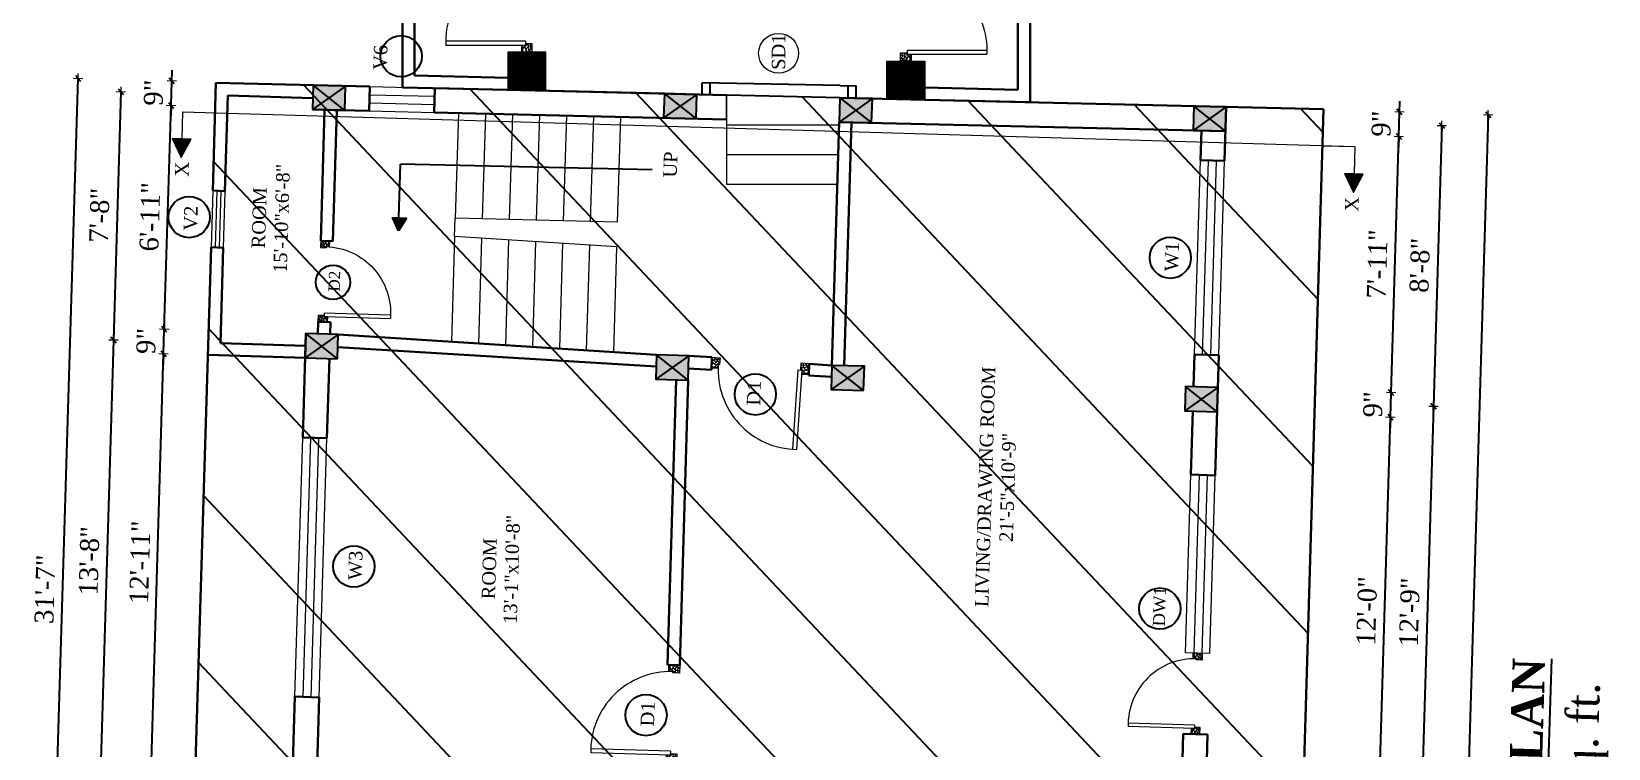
# Model space of a CAD drawing. Header units: inches. Extents: x 4069 to 291496, y -47643 to 12535.
# Drawn here: x 136842 to 137426, y -17625 to -17360 of the extents above; entities that cross this region are included whole.
import ezdxf

# ---------------------------------------------------------------- set-up
doc = ezdxf.new("R2010")
doc.units = ezdxf.units.IN
doc.header["$LTSCALE"] = 5
doc.header["$MEASUREMENT"] = 0
for name, color, linetype, lineweight in [('A-WALL', 7, 'Continuous', 9), ('Dimension', 7, 'Continuous', 18), ('DOOR', 62, 'Continuous', 0), ('Dw', 2, 'Continuous', 18), ('tefriş', 30, 'Continuous', 9)]:
    doc.layers.add(name, color=color, linetype=linetype, lineweight=lineweight)
doc.layers.add('dim line', color=7, linetype='Continuous', lineweight=15, true_color=0xfab2b2)
doc.layers.add('TEXT', color=6, linetype='Continuous')
doc.layers.add('WALL', color=7, linetype='Continuous')
doc.styles.add('ordinary', font='times.ttf')
doc.dimstyles.new('Copy of 96', dxfattribs={"dimtxt": 7, "dimasz": 4, "dimexe": 0.5, "dimexo": 0.5, "dimgap": 3, "dimtad": 1, "dimdec": 1, "dimzin": 11, "dimdsep": 46, "dimlunit": 4, "dimtxsty": 'ordinary', "dimblk": 'OBLIQUE', "dimcen": 0.09, "dimse1": 1, "dimse2": 1, "dimclrt": 6, "dimazin": 0, "dimtfac": 1, "dimtdec": 1, "dimtix": 1, "dimtmove": 2, "dimatfit": 3, "dimldrblk": 'leader', "dimfxl": 0.5, "dimfxlon": 1, "dimtolj": 1, "dimtzin": 0, "dimarcsym": 0})

# ---------------------------------------------------------------- blocks, each defined once
blk = doc.blocks.new('C1a')
at = {"color": 1, "ltscale": 5}
for p, q in [((18657.75, 4625.76), (18648.75, 4625.76)), ((18648.75, 4625.76), (18648.82, 4613.76)), ((18657.82, 4613.76), (18657.75, 4625.76)), ((18648.82, 4613.76), (18657.82, 4613.76))]:
    blk.add_line(p, q, dxfattribs=at)
blk = doc.blocks.new('A$C27B36B59')
at = {"layer": 'DOOR'}
for p, q in [((0, 4), (0, 0)), ((2.5, 4), (0, 4)), ((0, 0), (3, 0)), ((2.5, 2.5), (2.5, 4)), ((3, 2.5), (2.5, 2.5)), ((3, 0), (3, 2.5))]:
    blk.add_line(p, q, dxfattribs=at)
for centre, radius, start, end in [((-1.4, -0.54), 4.75, 22.14107, 72.83803), ((1.34, 2.09), 1.64, 45.13802, 144.89476), ((2.21, 0.3), 2.49, 83.31492, 152.65798), ((0.13, 0.37), 2.05, 349.48753, 93.68048), ((1.96, -0.47), 2.01, 58.74475, 166.49498), ((-0.06, 0.32), 1.13, 343.54197, 86.94698), ((2.08, -0.4), 1.17, 38.28162, 160.15192)]:
    blk.add_arc(centre, radius, start, end, dxfattribs=at)
blk = doc.blocks.new('D2')
at = {"layer": 'DOOR'}
for p, q in [((74473.95, 24047.59), (74473.95, 24018.09)), ((74473.95, 24047.59), (74475.45, 24047.59)), ((74475.45, 24047.59), (74475.45, 24018.13))]:
    blk.add_line(p, q, dxfattribs=at)
blk.add_arc((74473.95, 24047.59), 29.5, 180, 272.9146, dxfattribs=at)
at = {"layer": 'DOOR', "xscale": -1, "rotation": 180}
blk.add_blockref('A$C27B36B59', (74441.95, 24050.09), dxfattribs=at)
at = {"layer": 'DOOR', "rotation": 180}
blk.add_blockref('A$C27B36B59', (74477.95, 24050.09), dxfattribs=at)
blk = doc.blocks.new('x-x')
at = {"ltscale": 5}
for points in [[(11364.03, -701.52), (11364.03, -694.51), (11357.15, -698.09)], [(11364.03, -1135.52), (11364.03, -1128.51), (11357.15, -1132.09)]]:
    blk.add_hatch(color=256, dxfattribs=at).paths.add_polyline_path(points)
for p, q in [((11364.03, -694.51), (11357.15, -698.09)), ((11357.15, -698.09), (11364.03, -701.52)), ((11364.03, -701.52), (11364.03, -694.51)), ((11374.13, -698.09), (11364.03, -698.09)), ((11374.13, -698.09), (11374.13, -1132.09)), ((11364.03, -1128.51), (11357.15, -1132.09)), ((11357.15, -1132.09), (11364.03, -1135.52)), ((11364.03, -1135.52), (11364.03, -1128.51)), ((11374.13, -1132.09), (11364.03, -1132.09))]:
    blk.add_line(p, q, dxfattribs=at)
at = {"layer": 'A-WALL', "color": 1, "ltscale": 5}
blk.add_line((11374.13, -1120.09), (11374.13, -1132.09), dxfattribs=at)
at = {"layer": 'TEXT', "style": 'ordinary'}
for p in [(11350.08, -700.97), (11350.08, -1134.1)]:
    blk.add_text('X', height=5, dxfattribs=at).set_placement(p)
blk = doc.blocks.new('oblique')
at = {"color": 0, "lineweight": -2}
blk.add_line((0.25, 0.25), (-0.25, -0.25), dxfattribs=at)
at = {"layer": 'dim line', "lineweight": 9}
for p, q in [((-0.4375, 0), (0.4375, 0)), ((0, 0.4375), (0, -0.4375))]:
    blk.add_line(p, q, dxfattribs=at)
blk = doc.blocks.new('*D3933')
at = {"layer": 'A-WALL', "color": 0, "lineweight": -2, "ltscale": 50, "transparency": 16777216}
blk.add_line((137364.21, -17394.37), (137361.11, -17498.32), dxfattribs=at)
at = {"layer": 'Defpoints', "color": 0, "ltscale": 50, "transparency": 16777216}
for p in [(137284.32, -17391.98), (137281.22, -17495.94), (137361.11, -17498.32)]:
    blk.add_point(p, dxfattribs=at)
at = {"layer": 'A-WALL', "color": 0, "lineweight": -2, "ltscale": 50, "transparency": 16777216, "xscale": 4, "yscale": 4, "zscale": 4}
for p, rotation in [((137364.21, -17394.37), 88.28998542795202), ((137361.11, -17498.32), 268.289985427952)]:
    blk.add_blockref('oblique', p, dxfattribs=dict(at, rotation=rotation))
at = {"layer": 'A-WALL', "color": 6, "ltscale": 50, "transparency": 16777216, "insert": (137356.1, -17446.15), "char_height": 7, "attachment_point": 5, "rotation": 88.28999, "style": 'ordinary'}
blk.add_mtext('\\A1;8\'-8"', dxfattribs=at)
blk = doc.blocks.new('_OBLIQUE')
at = {"color": 0, "linetype": 'ByBlock'}
blk.add_line((-0.5, -0.5), (0.5, 0.5), dxfattribs=at)
blk = doc.blocks.new('leader')
at = {"layer": 'Dimension'}
for p, q in [((0, -4.33), (0, 4.33)), ((-4.42, 0), (4.42, 0))]:
    blk.add_line(p, q, dxfattribs=at)
blk = doc.blocks.new('*D3934')
at = {"layer": 'A-WALL', "color": 0, "lineweight": -2, "ltscale": 50, "transparency": 16777216}
blk.add_line((137361.11, -17498.32), (137356.54, -17651.25), dxfattribs=at)
at = {"layer": 'Defpoints', "color": 0, "ltscale": 50, "transparency": 16777216}
for p in [(137281.22, -17495.94), (137276.65, -17648.87), (137356.54, -17651.25)]:
    blk.add_point(p, dxfattribs=at)
at = {"layer": 'A-WALL', "color": 0, "lineweight": -2, "ltscale": 50, "transparency": 16777216, "xscale": 4, "yscale": 4, "zscale": 4}
for p, rotation in [((137361.11, -17498.32), 88.2899854288983), ((137356.54, -17651.25), 268.2899854288983)]:
    blk.add_blockref('oblique', p, dxfattribs=dict(at, rotation=rotation))
at = {"layer": 'A-WALL', "color": 6, "ltscale": 50, "transparency": 16777216, "insert": (137352.26, -17574.59), "char_height": 7, "attachment_point": 5, "rotation": 88.28999, "style": 'ordinary'}
blk.add_mtext('\\A1;12\'-9"', dxfattribs=at)
blk = doc.blocks.new('*D3937')
at = {"layer": 'A-WALL', "color": 0, "lineweight": -2, "ltscale": 50, "transparency": 16777216}
blk.add_line((137381.36, -17390.38), (137364.26, -17963.12), dxfattribs=at)
at = {"layer": 'Defpoints', "color": 0, "ltscale": 50, "transparency": 16777216}
for p in [(137284.45, -17387.49), (137267.35, -17960.23), (137364.26, -17963.12)]:
    blk.add_point(p, dxfattribs=at)
at = {"layer": 'A-WALL', "color": 0, "lineweight": -2, "ltscale": 50, "transparency": 16777216, "xscale": 4, "yscale": 4, "zscale": 4}
for p, rotation in [((137381.36, -17390.38), 88.2899854288983), ((137364.26, -17963.12), 268.2899854288983)]:
    blk.add_blockref('oblique', p, dxfattribs=dict(at, rotation=rotation))
at = {"layer": 'A-WALL', "color": 6, "ltscale": 50, "transparency": 16777216, "insert": (137366.25, -17676.56), "char_height": 7, "attachment_point": 5, "rotation": 88.28999, "style": 'ordinary'}
blk.add_mtext('\\A1;47\'-9"', dxfattribs=at)
blk = doc.blocks.new('*D3949')
at = {"layer": 'A-WALL', "color": 0, "lineweight": -2, "ltscale": 50, "transparency": 16777216}
blk.add_line((136886.55, -17633.8), (136891.18, -17478.87), dxfattribs=at)
at = {"layer": 'Defpoints', "color": 0, "ltscale": 50, "transparency": 16777216}
for p in [(136891.18, -17478.87), (136943.53, -17480.43), (136938.9, -17635.36)]:
    blk.add_point(p, dxfattribs=at)
at = {"layer": 'A-WALL', "color": 0, "lineweight": -2, "ltscale": 50, "transparency": 16777216, "xscale": 4, "yscale": 4, "zscale": 4}
for p, rotation in [((136891.18, -17478.87), 88.28998542889832), ((136886.55, -17633.8), 268.2899854288983)]:
    blk.add_blockref('oblique', p, dxfattribs=dict(at, rotation=rotation))
at = {"layer": 'A-WALL', "color": 6, "ltscale": 50, "transparency": 16777216, "insert": (136882.37, -17556.14), "char_height": 7, "attachment_point": 5, "rotation": 88.28999, "style": 'ordinary'}
blk.add_mtext('\\A1;12\'-11"', dxfattribs=at)
blk = doc.blocks.new('*D3950')
at = {"layer": 'A-WALL', "color": 0, "lineweight": -2, "ltscale": 50, "transparency": 16777216}
for p, q in [((136891.45, -17469.87), (136891.57, -17465.88)), ((136891.18, -17478.87), (136891.45, -17469.87)), ((136891.18, -17478.87), (136891.06, -17482.87))]:
    blk.add_line(p, q, dxfattribs=at)
at = {"layer": 'Defpoints', "color": 0, "ltscale": 50, "transparency": 16777216}
for p in [(136891.45, -17469.87), (136943.8, -17471.44), (136943.53, -17480.43)]:
    blk.add_point(p, dxfattribs=at)
at = {"layer": 'A-WALL', "color": 0, "lineweight": -2, "ltscale": 50, "transparency": 16777216, "xscale": 4, "yscale": 4, "zscale": 4}
for p, rotation in [((136891.45, -17469.87), 268.2899854288983), ((136891.18, -17478.87), 88.2899854288983)]:
    blk.add_blockref('oblique', p, dxfattribs=dict(at, rotation=rotation))
at = {"layer": 'A-WALL', "color": 6, "ltscale": 50, "transparency": 16777216, "insert": (136884.74, -17474.18), "char_height": 7, "attachment_point": 5, "rotation": 88.28999, "style": 'ordinary'}
blk.add_mtext('\\A1;9"', dxfattribs=at)
blk = doc.blocks.new('*D3951')
at = {"layer": 'A-WALL', "color": 0, "lineweight": -2, "ltscale": 50, "transparency": 16777216}
blk.add_line((136891.45, -17469.87), (136893.92, -17386.91), dxfattribs=at)
at = {"layer": 'Defpoints', "color": 0, "ltscale": 50, "transparency": 16777216}
for p in [(136893.92, -17386.91), (136946.27, -17388.47), (136943.8, -17471.44)]:
    blk.add_point(p, dxfattribs=at)
at = {"layer": 'A-WALL', "color": 0, "lineweight": -2, "ltscale": 50, "transparency": 16777216, "xscale": 4, "yscale": 4, "zscale": 4}
for p, rotation in [((136893.92, -17386.91), 88.28998542889832), ((136891.45, -17469.87), 268.2899854288983)]:
    blk.add_blockref('oblique', p, dxfattribs=dict(at, rotation=rotation))
at = {"layer": 'A-WALL', "color": 6, "ltscale": 50, "transparency": 16777216, "insert": (136886.13, -17428.2), "char_height": 7, "attachment_point": 5, "rotation": 88.28999, "style": 'ordinary'}
blk.add_mtext('\\A1;6\'-11"', dxfattribs=at)
blk = doc.blocks.new('*D3952')
at = {"layer": 'A-WALL', "color": 0, "lineweight": -2, "ltscale": 50, "transparency": 16777216}
for p, q in [((136893.92, -17386.91), (136894.19, -17377.91)), ((136894.19, -17377.91), (136894.31, -17373.92)), ((136893.92, -17386.91), (136893.8, -17390.91))]:
    blk.add_line(p, q, dxfattribs=at)
at = {"layer": 'Defpoints', "color": 0, "ltscale": 50, "transparency": 16777216}
for p in [(136894.19, -17377.91), (136946.54, -17379.48), (136946.27, -17388.47)]:
    blk.add_point(p, dxfattribs=at)
at = {"layer": 'A-WALL', "color": 0, "lineweight": -2, "ltscale": 50, "transparency": 16777216, "xscale": 4, "yscale": 4, "zscale": 4}
for p, rotation in [((136894.19, -17377.91), 268.2899854288983), ((136893.92, -17386.91), 88.2899854288983)]:
    blk.add_blockref('oblique', p, dxfattribs=dict(at, rotation=rotation))
at = {"layer": 'A-WALL', "color": 6, "ltscale": 50, "transparency": 16777216, "insert": (136887.49, -17382.22), "char_height": 7, "attachment_point": 5, "rotation": 88.28999, "style": 'ordinary'}
blk.add_mtext('\\A1;9"', dxfattribs=at)
blk = doc.blocks.new('*D3953')
at = {"layer": 'A-WALL', "color": 0, "lineweight": -2, "ltscale": 50, "transparency": 16777216}
blk.add_line((136875.39, -17381.86), (136872.64, -17473.81), dxfattribs=at)
at = {"layer": 'Defpoints', "color": 0, "ltscale": 50, "transparency": 16777216}
for p in [(136946.41, -17383.98), (136872.64, -17473.81), (136943.66, -17475.93)]:
    blk.add_point(p, dxfattribs=at)
at = {"layer": 'A-WALL', "color": 0, "lineweight": -2, "ltscale": 50, "transparency": 16777216, "xscale": 4, "yscale": 4, "zscale": 4}
for p, rotation in [((136875.39, -17381.86), 88.28998542795537), ((136872.64, -17473.81), 268.2899854279554)]:
    blk.add_blockref('oblique', p, dxfattribs=dict(at, rotation=rotation))
at = {"layer": 'A-WALL', "color": 6, "ltscale": 50, "transparency": 16777216, "insert": (136867.45, -17427.64), "char_height": 7, "attachment_point": 5, "rotation": 88.28999, "style": 'ordinary'}
blk.add_mtext('\\A1;7\'-8"', dxfattribs=at)
blk = doc.blocks.new('*D3954')
at = {"layer": 'A-WALL', "color": 0, "lineweight": -2, "ltscale": 50, "transparency": 16777216}
blk.add_line((136872.64, -17473.81), (136867.75, -17637.74), dxfattribs=at)
at = {"layer": 'Defpoints', "color": 0, "ltscale": 50, "transparency": 16777216}
for p in [(136943.66, -17475.93), (136867.75, -17637.74), (136938.77, -17639.86)]:
    blk.add_point(p, dxfattribs=at)
at = {"layer": 'A-WALL', "color": 0, "lineweight": -2, "ltscale": 50, "transparency": 16777216, "xscale": 4, "yscale": 4, "zscale": 4}
for p, rotation in [((136872.64, -17473.81), 88.2899854288983), ((136867.75, -17637.74), 268.2899854288983)]:
    blk.add_blockref('oblique', p, dxfattribs=dict(at, rotation=rotation))
at = {"layer": 'A-WALL', "color": 6, "ltscale": 50, "transparency": 16777216, "insert": (136863.64, -17555.58), "char_height": 7, "attachment_point": 5, "rotation": 88.28999, "style": 'ordinary'}
blk.add_mtext('\\A1;13\'-8"', dxfattribs=at)
blk = doc.blocks.new('*D3956')
at = {"layer": 'A-WALL', "color": 0, "lineweight": -2, "ltscale": 50, "transparency": 16777216}
blk.add_line((136848.2, -17755.71), (136859.51, -17376.88), dxfattribs=at)
at = {"layer": 'Defpoints', "color": 0, "ltscale": 50, "transparency": 16777216}
for p in [(136859.51, -17376.88), (136946.54, -17379.48), (136935.23, -17758.31)]:
    blk.add_point(p, dxfattribs=at)
at = {"layer": 'A-WALL', "color": 0, "lineweight": -2, "ltscale": 50, "transparency": 16777216, "xscale": 4, "yscale": 4, "zscale": 4}
for p, rotation in [((136859.51, -17376.88), 88.28998542889836), ((136848.2, -17755.71), 268.2899854288983)]:
    blk.add_blockref('oblique', p, dxfattribs=dict(at, rotation=rotation))
at = {"layer": 'A-WALL', "color": 6, "ltscale": 50, "transparency": 16777216, "insert": (136847.29, -17566.1), "char_height": 7, "attachment_point": 5, "rotation": 88.28999, "style": 'ordinary'}
blk.add_mtext('\\A1;31\'-7"', dxfattribs=at)
blk = doc.blocks.new('*D3962')
at = {"layer": 'A-WALL', "color": 0, "lineweight": -2, "ltscale": 50, "transparency": 16777216}
blk.add_line((137340.88, -17646.28), (137345.18, -17502.35), dxfattribs=at)
at = {"layer": 'Defpoints', "color": 0, "ltscale": 50, "transparency": 16777216}
for p in [(137281.08, -17500.44), (137345.18, -17502.35), (137276.78, -17644.37)]:
    blk.add_point(p, dxfattribs=at)
at = {"layer": 'A-WALL', "color": 0, "lineweight": -2, "ltscale": 50, "transparency": 16777216, "xscale": 4, "yscale": 4, "zscale": 4}
for p, rotation in [((137345.18, -17502.35), 88.28998542889836), ((137340.88, -17646.28), 268.2899854288983)]:
    blk.add_blockref('oblique', p, dxfattribs=dict(at, rotation=rotation))
at = {"layer": 'A-WALL', "color": 6, "ltscale": 50, "transparency": 16777216, "insert": (137336.47, -17574.12), "char_height": 7, "attachment_point": 5, "rotation": 88.28999, "style": 'ordinary'}
blk.add_mtext('\\A1;12\'-0"', dxfattribs=at)
blk = doc.blocks.new('*D3963')
at = {"layer": 'A-WALL', "color": 0, "lineweight": -2, "ltscale": 50, "transparency": 16777216}
for p, q in [((137345.45, -17493.35), (137345.57, -17489.35)), ((137345.18, -17502.35), (137345.45, -17493.35)), ((137345.18, -17502.35), (137345.06, -17506.35))]:
    blk.add_line(p, q, dxfattribs=at)
at = {"layer": 'Defpoints', "color": 0, "ltscale": 50, "transparency": 16777216}
for p in [(137281.35, -17491.44), (137345.45, -17493.35), (137281.08, -17500.44)]:
    blk.add_point(p, dxfattribs=at)
at = {"layer": 'A-WALL', "color": 0, "lineweight": -2, "ltscale": 50, "transparency": 16777216, "xscale": 4, "yscale": 4, "zscale": 4}
for p, rotation in [((137345.45, -17493.35), 268.2899854288983), ((137345.18, -17502.35), 88.2899854288983)]:
    blk.add_blockref('oblique', p, dxfattribs=dict(at, rotation=rotation))
at = {"layer": 'A-WALL', "color": 6, "ltscale": 50, "transparency": 16777216, "insert": (137338.75, -17497.66), "char_height": 7, "attachment_point": 5, "rotation": 88.28999, "style": 'ordinary'}
blk.add_mtext('\\A1;9"', dxfattribs=at)
blk = doc.blocks.new('*D3964')
at = {"layer": 'A-WALL', "color": 0, "lineweight": -2, "ltscale": 50, "transparency": 16777216}
blk.add_line((137345.45, -17493.35), (137348.28, -17398.4), dxfattribs=at)
at = {"layer": 'Defpoints', "color": 0, "ltscale": 50, "transparency": 16777216}
for p in [(137284.18, -17396.48), (137348.28, -17398.4), (137281.35, -17491.44)]:
    blk.add_point(p, dxfattribs=at)
at = {"layer": 'A-WALL', "color": 0, "lineweight": -2, "ltscale": 50, "transparency": 16777216, "xscale": 4, "yscale": 4, "zscale": 4}
for p, rotation in [((137348.28, -17398.4), 88.28998542889836), ((137345.45, -17493.35), 268.2899854288983)]:
    blk.add_blockref('oblique', p, dxfattribs=dict(at, rotation=rotation))
at = {"layer": 'A-WALL', "color": 6, "ltscale": 50, "transparency": 16777216, "insert": (137340.3, -17445.68), "char_height": 7, "attachment_point": 5, "rotation": 88.28999, "style": 'ordinary'}
blk.add_mtext('\\A1;7\'-11"', dxfattribs=at)
blk = doc.blocks.new('*D3965')
at = {"layer": 'A-WALL', "color": 0, "lineweight": -2, "ltscale": 50, "transparency": 16777216}
for p, q in [((137348.28, -17398.4), (137348.55, -17389.4)), ((137348.55, -17389.4), (137348.67, -17385.4)), ((137348.28, -17398.4), (137348.16, -17402.39))]:
    blk.add_line(p, q, dxfattribs=at)
at = {"layer": 'Defpoints', "color": 0, "ltscale": 50, "transparency": 16777216}
for p in [(137284.45, -17387.49), (137348.55, -17389.4), (137284.18, -17396.48)]:
    blk.add_point(p, dxfattribs=at)
at = {"layer": 'A-WALL', "color": 0, "lineweight": -2, "ltscale": 50, "transparency": 16777216, "xscale": 4, "yscale": 4, "zscale": 4}
for p, rotation in [((137348.55, -17389.4), 268.2899854288983), ((137348.28, -17398.4), 88.2899854288983)]:
    blk.add_blockref('oblique', p, dxfattribs=dict(at, rotation=rotation))
at = {"layer": 'A-WALL', "color": 6, "ltscale": 50, "transparency": 16777216, "insert": (137341.85, -17393.7), "char_height": 7, "attachment_point": 5, "rotation": 88.28999, "style": 'ordinary'}
blk.add_mtext('\\A1;9"', dxfattribs=at)

msp = doc.modelspace()

# ---------------------------------------------------------------- hatches: boundary and pattern name
at = {"layer": 'A-WALL', "ltscale": 5}
h = msp.add_hatch(dxfattribs=at)
h.set_pattern_fill('ANSI31', color=256, angle=450)
h.set_pattern_definition([(135, (138671.29985, -41803.26269), (-0.08838834765, -0.08838834765), [])])
h.paths.add_polyline_path([(137032.57871, -17381.18468), (137032.57871, -17367.18468), (137018.57871, -17367.18468), (137018.57871, -17381.18468)])
h = msp.add_hatch(dxfattribs=at)
h.set_pattern_fill('ANSI31', color=256, angle=450)
h.set_pattern_definition([(135, (138662.58218, -41916.20841), (-0.08838834765, -0.08838834765), [])])
h.paths.add_polyline_path([(137158.86104, -17384.50927), (137172.86104, -17384.50927), (137172.86104, -17370.50927), (137158.86104, -17370.50927)])
at = {"layer": 'WALL', "linetype": 'ByBlock', "ltscale": 5, "true_color": 0xf8991e}
h = msp.add_hatch(dxfattribs=at)
h.set_pattern_fill('ANSI31', color=30, scale=350, angle=448.28998543)
h.set_pattern_definition([(133.29, (133798.7, -24314.044), (-31.8453, -29.99899), [])])
h.paths.add_polyline_path([(137302.72795, -17981.73701), (136899.85762, -17736.80218), (136910.55405, -17378.51382), (137320.44341, -17388.33867)])
h = msp.add_hatch(color=30, dxfattribs=at)
h.dxf.hatch_style = 1
h.paths.add_polyline_path([(136958.53818, -17379.76175), (136952.40547, -17384.11768), (136958.26961, -17388.75792)])
h.paths.add_polyline_path([(136958.53818, -17379.76175), (136946.54132, -17379.47744), (136952.40547, -17384.11768)])
h.paths.add_polyline_path([(136946.54132, -17379.47744), (136946.27275, -17388.4736), (136952.40547, -17384.11768)])
h.paths.add_polyline_path([(136952.40547, -17384.11768), (136946.27275, -17388.4736), (136958.26961, -17388.75792)])
h = msp.add_hatch(color=30, dxfattribs=at)
h.dxf.hatch_style = 1
h.paths.add_polyline_path([(137088.50415, -17382.84186), (137082.37143, -17387.19778), (137088.23557, -17391.83802)])
h.paths.add_polyline_path([(137088.50415, -17382.84186), (137076.50729, -17382.55755), (137082.37143, -17387.19778)])
h.paths.add_polyline_path([(137076.50729, -17382.55755), (137076.23872, -17391.55371), (137082.37143, -17387.19778)])
h.paths.add_polyline_path([(137082.37143, -17387.19778), (137076.23872, -17391.55371), (137088.23557, -17391.83802)])
h = msp.add_hatch(color=30, dxfattribs=at)
h.dxf.hatch_style = 1
h.paths.add_polyline_path([(137153.48713, -17384.38192), (137147.35441, -17388.73784), (137153.21856, -17393.37808)])
h.paths.add_polyline_path([(137153.48713, -17384.38192), (137141.49027, -17384.0976), (137147.35441, -17388.73784)])
h.paths.add_polyline_path([(137141.49027, -17384.0976), (137141.2217, -17393.09376), (137147.35441, -17388.73784)])
h.paths.add_polyline_path([(137147.35441, -17388.73784), (137141.2217, -17393.09376), (137153.21856, -17393.37808)])
h = msp.add_hatch(color=30, dxfattribs=at)
h.dxf.hatch_style = 1
h.paths.add_polyline_path([(137284.45283, -17387.48572), (137278.32012, -17391.84164), (137284.18426, -17396.48188)])
h.paths.add_polyline_path([(137284.45283, -17387.48572), (137272.45598, -17387.2014), (137278.32012, -17391.84164)])
h.paths.add_polyline_path([(137272.45598, -17387.2014), (137272.1874, -17396.19756), (137278.32012, -17391.84164)])
h.paths.add_polyline_path([(137278.32012, -17391.84164), (137272.1874, -17396.19756), (137284.18426, -17396.48188)])
at = {"layer": 'WALL', "linetype": 'ByBlock', "ltscale": 5}
msp.add_hatch(color=2, dxfattribs=at).paths.add_polyline_path([(136978.11099, -17433.41084), (136975.85454, -17428.48017), (136981.10044, -17428.63678)])
at = {"layer": 'WALL', "linetype": 'ByBlock', "ltscale": 5, "true_color": 0xf8991e}
h = msp.add_hatch(color=30, dxfattribs=at)
h.dxf.hatch_style = 1
h.paths.add_polyline_path([(136949.659, -17476.11359), (136955.52204, -17480.79063), (136955.79061, -17471.79464)])
h.paths.add_polyline_path([(136955.79061, -17471.79464), (136943.79595, -17471.43655), (136949.659, -17476.11359)])
h.paths.add_polyline_path([(136949.659, -17476.11359), (136943.79595, -17471.43655), (136943.52738, -17480.43254)])
h.paths.add_polyline_path([(136943.52738, -17480.43254), (136955.52204, -17480.79063), (136949.659, -17476.11359)])
h = msp.add_hatch(color=30, dxfattribs=at)
h.dxf.hatch_style = 1
h.paths.add_polyline_path([(137079.48304, -17483.94743), (137085.34609, -17488.62447), (137085.61466, -17479.62848)])
h.paths.add_polyline_path([(137085.61466, -17479.62848), (137073.62, -17479.27038), (137079.48304, -17483.94743)])
h.paths.add_polyline_path([(137079.48304, -17483.94743), (137073.62, -17479.27038), (137073.35143, -17488.26638)])
h.paths.add_polyline_path([(137073.35143, -17488.26638), (137085.34609, -17488.62447), (137079.48304, -17483.94743)])
h = msp.add_hatch(color=30, dxfattribs=at)
h.dxf.hatch_style = 1
h.paths.add_polyline_path([(137144.39507, -17487.86434), (137150.25811, -17492.54139), (137150.52668, -17483.54539)])
h.paths.add_polyline_path([(137150.52668, -17483.54539), (137138.53202, -17483.1873), (137144.39507, -17487.86434)])
h.paths.add_polyline_path([(137144.39507, -17487.86434), (137138.53202, -17483.1873), (137138.26345, -17492.18329)])
h.paths.add_polyline_path([(137138.26345, -17492.18329), (137150.25811, -17492.54139), (137144.39507, -17487.86434)])
h = msp.add_hatch(color=30, dxfattribs=at)
h.dxf.hatch_style = 1
h.paths.add_polyline_path([(137275.21776, -17495.75844), (137281.0808, -17500.43548), (137281.34937, -17491.43949)])
h.paths.add_polyline_path([(137281.34937, -17491.43949), (137269.35472, -17491.0814), (137275.21776, -17495.75844)])
h.paths.add_polyline_path([(137275.21776, -17495.75844), (137269.35472, -17491.0814), (137269.08615, -17500.07739)])
h.paths.add_polyline_path([(137269.08615, -17500.07739), (137281.0808, -17500.43548), (137275.21776, -17495.75844)])

# ---------------------------------------------------------------- linework, layer by layer
at = {"color": 1, "ltscale": 5}
for p, q in [((136958.53818, -17379.76175), (136946.27275, -17388.4736)), ((136958.26961, -17388.75792), (136946.54132, -17379.47744)), ((137088.50415, -17382.84186), (137076.23872, -17391.55371)), ((137088.23557, -17391.83802), (137076.50729, -17382.55755)), ((137153.48713, -17384.38192), (137141.2217, -17393.09376)), ((137141.49027, -17384.0976), (137153.21856, -17393.37808)), ((137284.45283, -17387.48572), (137272.1874, -17396.19756)), ((137284.18426, -17396.48188), (137272.45598, -17387.2014)), ((136955.79061, -17471.79464), (136943.52738, -17480.43254)), ((136955.52204, -17480.79063), (136943.79595, -17471.43655)), ((137007.72535, -17474.7539), (137007.70414, -17475.08832)), ((137085.61466, -17479.62848), (137073.35143, -17488.26638)), ((137085.34609, -17488.62447), (137073.62, -17479.27038)), ((137150.52668, -17483.54539), (137138.26345, -17492.18329)), ((137150.25811, -17492.54139), (137138.53202, -17483.1873)), ((137281.34937, -17491.43949), (137269.08615, -17500.07739)), ((137281.0808, -17500.43548), (137269.35472, -17491.0814))]:
    msp.add_line(p, q, dxfattribs=at)
at = {"layer": 'A-WALL', "lineweight": 30}
for p, q in [((137207.36104, -17045.37334), (137207.36104, -17381.15743)), ((137211.86104, -17042.92341), (137211.86104, -17385.76534)), ((136984.07871, -17375.86578), (136984.07871, -17294.79841)), ((136979.57871, -17380.2604), (136979.57871, -17299.29841)), ((136910.55075, -17378.62448), (136909.36041, -17418.49605)), ((136967.53583, -17379.97499), (136910.55075, -17378.62448)), ((137018.57871, -17376.68341), (136984.07871, -17375.86578)), ((136914.91446, -17383.25676), (136913.85841, -17418.63034)), ((136914.91446, -17383.25676), (136946.40043, -17384.19675)), ((136967.26725, -17388.97115), (136967.53583, -17379.97499)), ((137018.57871, -17381.18468), (136979.57871, -17380.2604)), ((136991.26006, -17389.53977), (136991.52863, -17380.54361)), ((137076.50729, -17382.55755), (136991.52863, -17380.54361)), ((137018.57871, -17381.18468), (137099.49027, -17383.10223)), ((137088.50415, -17382.84186), (137045.51427, -17381.82303)), ((137320.44341, -17388.33867), (137141.49027, -17384.0976)), ((137172.86104, -17380.3398), (137207.36104, -17381.15743)), ((137172.86104, -17384.84107), (137211.86104, -17385.76534)), ((136967.26725, -17388.97115), (136946.27275, -17388.4736)), ((136950.7724, -17388.55255), (136949.32343, -17437.0874)), ((136955.27039, -17388.68684), (136953.82142, -17437.22168)), ((137099.49027, -17392.10475), (136991.26006, -17389.53977)), ((137283.85602, -17407.47681), (137284.45283, -17387.48572)), ((137302.72795, -17981.73701), (137320.44341, -17388.33867)), ((137138.53202, -17483.1873), (137141.2217, -17393.09376)), ((137284.18426, -17396.48188), (137141.2217, -17393.09376)), ((137143.03002, -17483.32159), (137145.71969, -17393.22805)), ((137274.86002, -17407.20824), (137275.2423, -17396.26996)), ((137283.85602, -17407.47681), (137274.86002, -17407.20824)), ((136913.85841, -17418.63034), (136909.36041, -17418.49605)), ((136949.32343, -17437.0874), (136953.82142, -17437.22168)), ((136908.73375, -17439.4867), (136899.85762, -17736.80218)), ((136913.23175, -17439.62098), (136908.73375, -17439.4867)), ((136913.23175, -17439.62098), (136912.1757, -17474.99456)), ((136943.79595, -17471.43655), (136942.64708, -17509.9194)), ((136948.42823, -17467.07284), (136948.29395, -17471.57083)), ((136948.42823, -17467.07284), (136952.92623, -17467.20712)), ((136952.92623, -17467.20712), (136952.79195, -17471.70512)), ((136955.79061, -17471.79464), (137073.62, -17479.27038)), ((136943.66167, -17475.93455), (136912.1757, -17474.99456)), ((136955.65088, -17476.47515), (137073.49116, -17483.58586)), ((136943.52738, -17480.43254), (136907.54342, -17479.35827)), ((136952.52338, -17480.70111), (136951.64307, -17510.18797)), ((137085.61466, -17479.62848), (137094.1014, -17480.19923)), ((137093.96342, -17484.8212), (137094.1014, -17480.19923)), ((137129.91469, -17486.99057), (137130.04528, -17482.61655)), ((137130.04528, -17482.61655), (137138.53202, -17483.1873)), ((137272.35338, -17491.17092), (137272.71147, -17479.17618)), ((137281.70747, -17479.44475), (137272.71147, -17479.17618)), ((137280.37954, -17523.92493), (137281.70747, -17479.44475)), ((137077.69648, -17594.05665), (137080.84809, -17488.49018)), ((137082.19448, -17594.19093), (137085.34609, -17488.62447)), ((137085.47492, -17484.30899), (137093.96342, -17484.8212)), ((137129.91469, -17486.99057), (137138.40319, -17487.50278)), ((137271.38355, -17523.65636), (137272.08481, -17500.16691)), ((136951.64307, -17510.18797), (136942.64708, -17509.9194)), ((137280.37954, -17523.92493), (137271.38355, -17523.65636)), ((137082.19448, -17594.19093), (137077.69648, -17594.05665)), ((136939.78234, -17605.87665), (136938.08498, -17662.73161)), ((136948.77834, -17606.14522), (136939.78234, -17605.87665)), ((136948.77834, -17606.14522), (136947.89803, -17635.63208)), ((137267.78771, -17644.10278), (137268.51882, -17619.61361)), ((137277.51481, -17619.88218), (137268.51882, -17619.61361)), ((137275.81388, -17676.85679), (137277.51481, -17619.88218))]:
    msp.add_line(p, q, dxfattribs=at)
at = {"layer": 'A-WALL', "ltscale": 5}
for p, q in [((137099.49027, -17392.10475), (137099.49027, -17383.10223)), ((137099.49027, -17383.10223), (137099.49027, -17416.10223)), ((137099.49027, -17394.10223), (137141.19159, -17394.10223)), ((137099.49027, -17405.10223), (137140.86319, -17405.10223)), ((137099.49027, -17416.10223), (137140.5348, -17416.10223))]:
    msp.add_line(p, q, dxfattribs=at)
for points in [[(137032.57871, -17381.18468), (137032.57871, -17367.18468), (137018.57871, -17367.18468), (137018.57871, -17381.18468)], [(137158.86104, -17384.50927), (137158.86104, -17370.50927), (137172.86104, -17370.50927), (137172.86104, -17384.50927)]]:
    msp.add_lwpolyline(points, close=True, dxfattribs=at)
msp.add_circle((137118.78159, -17367.63058), 7.38406, dxfattribs=at)
at = {"layer": 'Dw', "color": 3}
for p, q in [((136967.43708, -17382.97349), (136991.42989, -17383.54211)), ((136967.50816, -17379.97434), (136991.50097, -17380.54295)), ((136967.29492, -17388.97181), (136991.28773, -17389.54042)), ((136967.366, -17385.97265), (136991.35881, -17386.54127)), ((137272.71147, -17479.17618), (137274.86002, -17407.20824)), ((137275.70934, -17479.28859), (137277.85789, -17407.32065)), ((137275.70934, -17479.28859), (137277.85789, -17407.32065)), ((137278.708, -17479.37811), (137280.85655, -17407.41017)), ((137281.70678, -17479.46764), (137283.85533, -17407.4997)), ((136909.36041, -17418.49605), (136908.73375, -17439.4867)), ((136910.85974, -17418.54081), (136910.23308, -17439.53146)), ((136912.35908, -17418.58557), (136911.73242, -17439.57622)), ((136913.85841, -17418.63034), (136913.23175, -17439.62098)), ((136939.78234, -17605.87665), (136942.64708, -17509.9194)), ((136942.78101, -17605.96618), (136945.64574, -17510.00893)), ((136945.77967, -17606.0557), (136948.6444, -17510.09845)), ((136948.77834, -17606.14522), (136951.64307, -17510.18797)), ((137269.41405, -17589.62697), (137271.38355, -17523.65636)), ((137274.38222, -17523.74588), (137272.41271, -17589.71649)), ((137277.38088, -17523.83541), (137275.41138, -17589.80601)), ((137278.41004, -17589.89554), (137280.37954, -17523.92493)), ((137278.41004, -17589.89554), (137269.41405, -17589.62697))]:
    msp.add_line(p, q, dxfattribs=at)
at = {"layer": 'tefriş', "ltscale": 5}
for p, q in [((137000.25854, -17389.75303), (136999.09474, -17428.73566)), ((137010.25857, -17389.99002), (137009.09477, -17428.97265)), ((137020.25557, -17390.22694), (137019.09177, -17429.20957)), ((137030.25068, -17390.46382), (137029.08689, -17429.44645)), ((137040.24958, -17390.70079), (137039.08578, -17429.68342)), ((137050.24658, -17390.93771), (137049.08278, -17429.92034)), ((137060.24359, -17391.17463), (137059.07979, -17430.15726)), ((136998.89361, -17435.47286), (136999.09474, -17428.73566)), ((137059.07979, -17430.15726), (136999.09474, -17428.73566)), ((136998.89361, -17435.47286), (136997.72981, -17474.45549)), ((137058.80686, -17439.27409), (136998.89361, -17435.47286)), ((137008.86793, -17436.10569), (137007.70414, -17475.08832)), ((137018.84226, -17436.73852), (137017.67847, -17475.72115)), ((137028.81659, -17437.37134), (137027.6528, -17476.35397)), ((137038.83577, -17438.00701), (137037.67197, -17476.98964)), ((137048.76525, -17438.63699), (137047.60146, -17477.61963)), ((137058.80686, -17439.27409), (137057.64306, -17478.25672))]:
    msp.add_line(p, q, dxfattribs=at)
at = {"layer": 'TEXT'}
for centre, radius in [((136979.09222, -17368.73024), 7.64038), ((136900.63829, -17428.29425), 7.64038), ((137263.75238, -17443.33946), 7.64038), ((136953.87882, -17452.42434), 6.36673), ((137110.17189, -17493.94817), 7.64038), ((136961.57928, -17557.67255), 7.64038), ((137259.87307, -17573.28113), 7.64038), ((137069.71664, -17612.71137), 7.64038)]:
    msp.add_circle(centre, radius, dxfattribs=at)
at = {"layer": 'WALL', "color": 2, "linetype": 'ByBlock'}
for p, q in [((137141.59689, -17379.59886), (137090.49027, -17378.60141)), ((137090.49027, -17382.88893), (137090.49027, -17378.60141)), ((137093.49027, -17382.96003), (137093.49027, -17378.65996)), ((137141.49027, -17384.0976), (137099.49027, -17383.10223)), ((137141.49027, -17379.59634), (137147.49027, -17379.73853)), ((137144.49027, -17384.1687), (137144.49027, -17379.66743)), ((137147.49027, -17384.2398), (137147.49027, -17379.72554))]:
    msp.add_line(p, q, dxfattribs=at)
at = {"layer": 'WALL', "color": 2, "linetype": 'ByBlock', "ltscale": 5}
for p, q in [((136978.25605, -17428.55186), (136978.8472, -17408.7507)), ((137072.00904, -17410.8392), (136978.8472, -17408.7507)), ((136978.11099, -17433.41084), (136975.85454, -17428.48017)), ((136975.85454, -17428.48017), (136981.10044, -17428.63678)), ((136981.10044, -17428.63678), (136978.11099, -17433.41084))]:
    msp.add_line(p, q, dxfattribs=at)
for points in [[(136946.27275, -17388.4736), (136958.26961, -17388.75792), (136958.53818, -17379.76175), (136946.54132, -17379.47744)], [(137076.23872, -17391.55371), (137088.23557, -17391.83802), (137088.50415, -17382.84186), (137076.50729, -17382.55755)], [(137141.2217, -17393.09376), (137153.21856, -17393.37808), (137153.48713, -17384.38192), (137141.49027, -17384.0976)], [(137272.1874, -17396.19756), (137284.18426, -17396.48188), (137284.45283, -17387.48572), (137272.45598, -17387.2014)], [(136955.52204, -17480.79063), (136955.79061, -17471.79464), (136943.79595, -17471.43655), (136943.52738, -17480.43254)], [(137085.34609, -17488.62447), (137085.61466, -17479.62848), (137073.62, -17479.27038), (137073.35143, -17488.26638)], [(137150.25811, -17492.54139), (137150.52668, -17483.54539), (137138.53202, -17483.1873), (137138.26345, -17492.18329)], [(137281.0808, -17500.43548), (137281.34937, -17491.43949), (137269.35472, -17491.0814), (137269.08615, -17500.07739)]]:
    msp.add_lwpolyline(points, close=True, dxfattribs=at)

# ---------------------------------------------------------------- block references
at = {"layer": 'A-WALL', "color": 1, "rotation": 88.28998542795433}
msp.add_blockref('x-x', (135861.03329, -28737.48076), dxfattribs=at)
at = {"layer": 'WALL', "color": 2, "linetype": 'ByBlock'}
for p, rotation in [((112977.49079, 57110.76655), 270), ((61206.164, -36480.93743), 356.1524916296481), ((115264.23588, 57532.28585), 268.2899854279543)]:
    msp.add_blockref('D2', p, dxfattribs=dict(at, rotation=rotation))
at = {"layer": 'WALL', "color": 2, "linetype": 'ByBlock', "xscale": -1, "rotation": 89.99999999981678}
msp.add_blockref('D2', (161213.94895, 57107.44195), dxfattribs=at)
at = {"layer": 'WALL', "color": 2, "linetype": 'ByBlock', "ltscale": 5}
for p, rotation in [((141013.47554, -36166.95086), 88.28998542795433), ((141143.4415, -36170.03097), 88.28998542815778), ((141208.42449, -36171.57103), 88.28998542812889), ((141339.39019, -36174.67483), 88.28998542795433)]:
    msp.add_blockref('C1a', p, dxfattribs=dict(at, rotation=rotation))
at = {"layer": 'WALL', "color": 2, "linetype": 'ByBlock', "yscale": 0.8333000000002357, "zscale": 0.8333}
for p, xscale, rotation in [((158832.44496, 43969.72427), -0.8332999999984168, 88.28998542795433), ((119094.67297, 45013.08092), 0.8332999999984168, 268.2899854279543)]:
    msp.add_blockref('D2', p, dxfattribs=dict(at, xscale=xscale, rotation=rotation))

# ---------------------------------------------------------------- texts
at = {"layer": 'TEXT', "style": 'ordinary'}
for s, height, rotation, p in [('SD1', 5, 90, (137121.22571, -17373.7481)), ('V6', 5, 88.29037351, (136973.77357, -17373.85243)), ('UP', 5, 88.28959735, (137081.08202, -17413.71943)), ('V2', 5, 88.29037351, (136903.55085, -17433.41644)), ('W1', 5, 88.29037351, (137266.66495, -17448.46165)), ('D2', 4.1665, 88.28959735, (136956.32906, -17455.91388)), ('D1', 5, 88.28959735, (137111.97226, -17498.15381)), ('W3', 5, 88.29037351, (136964.49185, -17562.79474)), ('DW1', 4.5, 88.29037351, (137261.74807, -17579.90133)), ('D1', 5, 88.29037351, (137072.65555, -17616.95097))]:
    msp.add_text(s, height=height, rotation=rotation, dxfattribs=at).set_placement(p)
at = {"layer": 'TEXT', "char_height": 5, "attachment_point": 8, "rotation": 88.28959735, "style": 'ordinary'}
for s, insert in [('ROOM\\P15\'-10"x6\'-8"', (136937.42867, -17428.86114)), ('LIVING/DRAWING ROOM\\P21\'-5"x10\'-9"', (137206.12781, -17528.48574)), ('ROOM\\P13\'-1"x10\'-8"', (137022.57119, -17558.81524))]:
    msp.add_mtext_dynamic_manual_height_columns(s, width=101.5687276, gutter_width=1720.71691, heights=[0], dxfattribs=dict(at, insert=insert))
at = {"layer": 'TEXT', "char_height": 12, "width": 219.8150831, "attachment_point": 8, "rotation": 88.28959735, "style": 'ordinary'}
for s, insert in [('{\\fTimes New Roman|b1|i0|c0|p18;\\LTHIRD FLOOR PLAN}', (137399.93694, -17682.87828)), ('AREA = 1205.23 sq. ft.', (137424.05992, -17687.18482))]:
    msp.add_mtext(s, dxfattribs=dict(at, insert=insert))

# ---------------------------------------------------------------- dimensions: what is measured, and where the dimension line sits
at = {"layer": 'A-WALL', "ltscale": 50}
for base, p1, p2, angle, picture, middle in [((136859.51427, -17376.87931), (136935.2316, -17758.30865), (136946.54132, -17379.47744), 88.28998543, '*D3956', (136847.29168, -17566.09884)), ((136894.19221, -17377.91459), (136946.27275, -17388.4736), (136946.54132, -17379.47744), 268.28998543, '*D3952', (136887.49019, -17382.2166)), ((136893.92363, -17386.91076), (136943.79595, -17471.43655), (136946.27275, -17388.4736), 268.28998543, '*D3951', (136886.12759, -17428.19646)), ((137364.26351, -17963.1237), (137284.45283, -17387.48572), (137267.35397, -17960.23054), 88.28998543, '*D3937', (137366.24522, -17676.55522)), ((137348.55112, -17389.39932), (137284.18426, -17396.48188), (137284.45283, -17387.48572), 88.28998543, '*D3965', (137341.84911, -17393.70133)), ((137348.28255, -17398.39549), (137281.34937, -17491.43949), (137284.18426, -17396.48188), 88.28998543, '*D3964', (137340.29738, -17445.67822)), ((136891.44684, -17469.87371), (136943.52738, -17480.43254), (136943.79595, -17471.43655), 268.28998543, '*D3950', (136884.74482, -17474.17563)), ((136867.75062, -17637.74135), (136943.66167, -17475.93455), (136938.76775, -17639.86151), 88.28998543, '*D3954', (136863.63994, -17555.58209)), ((136891.17827, -17478.8697), (136938.90204, -17635.36351), (136943.52738, -17480.43254), 268.28998543, '*D3949', (136882.36849, -17556.14122)), ((137345.44766, -17493.35309), (137281.0808, -17500.43548), (137281.34937, -17491.43949), 88.28998543, '*D3963', (137338.74565, -17497.65502)), ((137356.54134, -17651.25446), (137281.21509, -17495.93748), (137276.64942, -17648.86935), 88.28998543, '*D3934', (137352.25644, -17574.59245)), ((137345.17909, -17502.34909), (137276.78371, -17644.37135), (137281.0808, -17500.43548), 88.28998543, '*D3962', (137336.4729, -17574.12125))]:
    dim = msp.add_linear_dim(base=base, p1=p1, p2=p2, angle=angle, dimstyle='Copy of 96', override={"dimdec": 0, "dimblk": 'oblique', "dimtdec": 0, "dimarcsym": 1}, dxfattribs=at)
    dim.commit()
    dim.dimension.update_dxf_attribs({"geometry": picture, "text_midpoint": middle})
for p1, p2, distance, picture, middle in [((136946.40704, -17383.97552), (136943.66167, -17475.93455), -71.04877, '*D3953', (136867.44949, -17427.63879)), ((137284.31855, -17391.9838), (137281.21509, -17495.93748), 79.92751, '*D3933', (137356.1011, -17446.14998))]:
    dim = msp.add_aligned_dim(p1=p1, p2=p2, distance=distance, dimstyle='Copy of 96', override={"dimdec": 0, "dimblk": 'oblique', "dimtdec": 0, "dimarcsym": 1}, dxfattribs=at)
    dim.commit()
    dim.dimension.update_dxf_attribs({"geometry": picture, "text_midpoint": middle})

doc.saveas('drawing.dxf')
